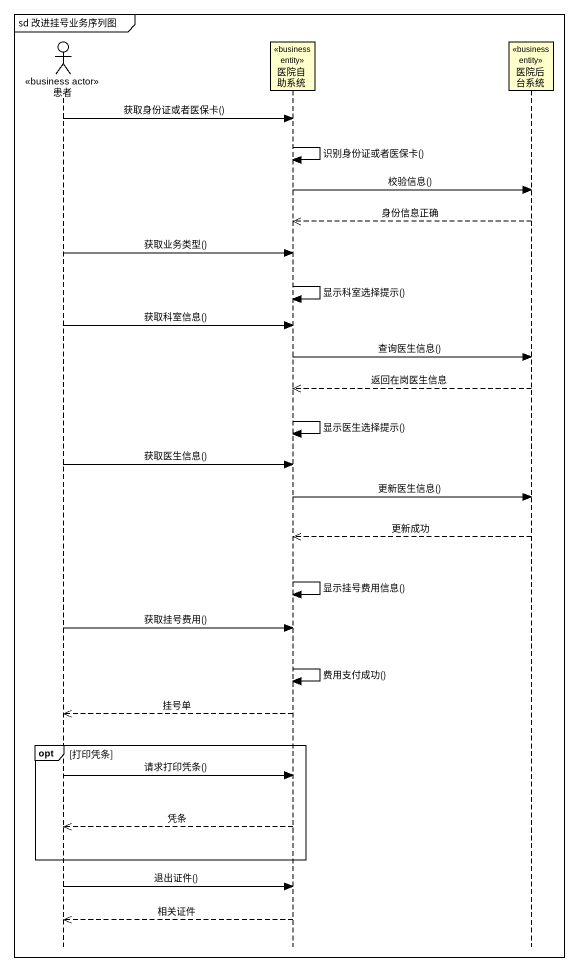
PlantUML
@startuml
mainframe sd 改进挂号业务序列图
hide footbox
actor 患者 <<business actor>>
participant 医院自助系统 <<business entity>>
participant 医院后台系统 <<business entity>>

患者 -> 医院自助系统 : 获取身份证或者医保卡()
医院自助系统 -> 医院自助系统 : 识别身份证或者医保卡()
医院自助系统 -> 医院后台系统 : 校验信息()
医院后台系统 -->> 医院自助系统 : 身份信息正确
患者 -> 医院自助系统 : 获取业务类型()
医院自助系统 -> 医院自助系统 : 显示科室选择提示()
患者 -> 医院自助系统 : 获取科室信息()
医院自助系统 -> 医院后台系统 : 查询医生信息()
医院后台系统 -->> 医院自助系统 : 返回在岗医生信息
医院自助系统 -> 医院自助系统 : 显示医生选择提示()
患者 -> 医院自助系统 : 获取医生信息()
医院自助系统 -> 医院后台系统 : 更新医生信息()
医院后台系统 -->> 医院自助系统 : 更新成功
医院自助系统 -> 医院自助系统 : 显示挂号费用信息()
患者 -> 医院自助系统 : 获取挂号费用()
医院自助系统 -> 医院自助系统 : 费用支付成功()
医院自助系统 -->> 患者 : 挂号单
opt 打印凭条
  患者 -> 医院自助系统 : 请求打印凭条()
  医院自助系统 -->> 患者 : 凭条
end
患者 -> 医院自助系统 : 退出证件()
医院自助系统 -->> 患者 : 相关证件
@enduml
